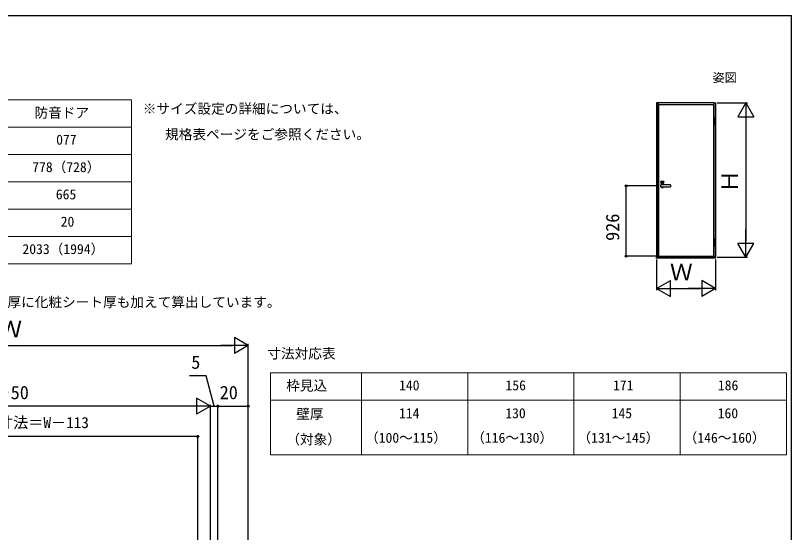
# Model space of a CAD drawing. Units: millimetres, scale not verified. Extents: x -525 to 525, y -783 to 779.
# Drawn here: x 14 to 525, y 406 to 747 of the extents above; entities that cross this region are included whole.
import ezdxf
from ezdxf.enums import TextEntityAlignment as Align

# ---------------------------------------------------------------- set-up
doc = ezdxf.new("R2010")
doc.units = ezdxf.units.MM
doc.header["$LTSCALE"] = 4
doc.layers.add('0-1_TABLE1', color=7, linetype='Continuous', lineweight=18)
for name, color, linetype in [('0-2_USER1', 3, 'Continuous'), ('0-6_YKK_A1', 4, 'Continuous'), ('0-7_YKK_D', 6, 'Continuous'), ('0-8_YKK_ZWAK', 7, 'Continuous')]:
    doc.layers.add(name, color=color, linetype=linetype)
doc.styles.add('ＭＳ ゴシック', font='')
doc.styles.get('ＭＳ ゴシック').set_extended_font_data('MS Gothic')

msp = doc.modelspace()

# ---------------------------------------------------------------- linework, layer by layer
at = {"layer": '0-1_TABLE1'}
for p, q in [((-130, 691.138), (90, 691.138)), ((90, 691.138), (90, 583.138)), ((-60, 673.138), (90, 673.138)), ((-60, 655.138), (90, 655.138)), ((-60, 637.138), (90, 637.138)), ((-60, 619.138), (90, 619.138)), ((-60, 601.138), (90, 601.138)), ((-130, 583.138), (90, 583.138)), ((181.656, 511.329), (521.656, 511.329)), ((181.656, 511.329), (181.656, 457.329)), ((241.656, 511.329), (241.656, 457.329)), ((311.656, 511.329), (311.656, 457.329)), ((381.656, 511.329), (381.656, 457.329)), ((451.656, 511.329), (451.656, 457.329)), ((521.656, 511.329), (521.656, 457.329)), ((181.656, 493.329), (521.656, 493.329)), ((181.656, 457.329), (521.656, 457.329))]:
    msp.add_line(p, q, dxfattribs=at)
at = {"layer": '0-6_YKK_A1'}
for p, q in [((473.75, 599.775), (473.75, 674.175)), ((474, 599.775), (474, 674.175)), ((438.8, 634.75), (438.8, 635.038)), ((438.8, 634.225), (438.8, 634.75)), ((438.8, 633.938), (438.8, 634.225)), ((445.25, 635.088), (438.85, 635.088)), ((439.8, 636.561), (439.8, 637.014)), ((439.9, 637.014), (439.8, 637.014)), ((439.8, 636.561), (439.9, 636.561)), ((439.9, 636.561), (439.9, 637.014)), ((445.3, 635.038), (445.3, 634.75)), ((438.85, 633.888), (445.25, 633.888)), ((436.1, 586.888), (436.1, 587.488)), ((437.1, 587.488), (436.1, 587.488)), ((475, 586.888), (436.1, 586.888)), ((474, 587.663), (437.1, 587.663)), ((437.1, 587.663), (437.1, 587.488)), ((474, 587.663), (474, 587.488)), ((474, 587.488), (475, 587.488)), ((475, 586.888), (475, 587.488))]:
    msp.add_line(p, q, dxfattribs=at)
for points in [[(436.1, 587.488), (437.1, 587.488), (437.1, 689.138), (436.1, 689.138)], [(437.1, 688.138), (474, 688.138), (474, 689.138), (437.1, 689.138)], [(473.542, 676.65), (474.257, 676.65), (474.257, 676.725), (473.542, 676.725)], [(473.545, 676.725), (474.255, 676.725), (474.255, 679.475), (473.545, 679.475)], [(473.545, 674.175), (474.255, 674.175), (474.255, 676.65), (473.545, 676.65)], [(473.545, 597.025), (474.255, 597.025), (474.255, 599.775), (473.545, 599.775)], [(473.542, 596.95), (474.257, 596.95), (474.257, 597.025), (473.542, 597.025)], [(473.545, 594.475), (474.255, 594.475), (474.255, 596.95), (473.545, 596.95)]]:
    msp.add_lwpolyline(points, close=True, dxfattribs=at)
for points in [[(473.75, 679.475), (473.75, 687.888), (437.35, 687.888), (437.35, 588.188), (473.75, 588.188), (473.75, 594.475)], [(474, 679.475), (474, 689.138), (475, 689.138), (475, 587.488), (474, 587.488), (474, 594.475)], [(445.3, 634.75), (445.3, 634.225), (445.3, 633.938)]]:
    msp.add_lwpolyline(points, dxfattribs=at)
for centre, radius in [((439.85, 636.938), 0.95), ((439.85, 636.788), 0.253)]:
    msp.add_circle(centre, radius, dxfattribs=at)
for centre, radius, start, end in [((439.85, 634.488), 1.175, 153.33134, 206.66866), ((438.85, 635.038), 0.05, 90, 180), ((439.85, 634.488), 1.175, 30.70636, 149.36289), ((445.25, 635.038), 0.05, 0, 90), ((438.85, 633.938), 0.05, 180, 270), ((439.85, 634.488), 1.175, 210.63711, 329.29364), ((445.25, 633.938), 0.05, 270, 0)]:
    msp.add_arc(centre, radius, start, end, dxfattribs=at)
at = {"layer": '0-7_YKK_D'}
for p, q in [((476, 689.137), (496, 689.137)), ((495, 689.137), (489.75, 680.044)), ((495, 689.137), (500.25, 680.044)), ((495, 689.137), (495, 670.951)), ((489.75, 680.044), (500.25, 680.044)), ((495, 678.637), (495, 597.987)), ((435.875, 634.488), (415.1, 634.488)), ((416.1, 588.188), (416.1, 634.488)), ((495, 587.487), (495, 605.674)), ((495, 587.487), (489.75, 596.581)), ((500.25, 596.581), (489.75, 596.581)), ((495, 587.487), (500.25, 596.581)), ((436.35, 588.188), (415.1, 588.188)), ((436.1, 585.887), (436.1, 565.887)), ((475, 585.887), (475, 565.887)), ((476, 587.487), (496, 587.487)), ((436.1, 566.887), (445.193, 572.137)), ((445.193, 561.637), (445.193, 572.137)), ((475, 566.887), (465.907, 572.137)), ((465.907, 572.137), (465.907, 561.637)), ((436.1, 566.887), (445.193, 561.637)), ((436.1, 566.887), (454.287, 566.887)), ((446.6, 566.887), (464.5, 566.887)), ((475, 566.887), (456.813, 566.887)), ((475, 566.887), (465.907, 561.637)), ((167, 529.329), (157.907, 534.579)), ((157.907, 534.579), (157.907, 524.079)), ((-129.5, 529.329), (156.5, 529.329)), ((167, 529.329), (148.813, 529.329)), ((167, 529.329), (157.907, 524.079)), ((167, 378.329), (167, 530.329)), ((142, 489.329), (132.907, 494.579)), ((132.907, 494.579), (132.907, 484.079)), ((131.5, 489.329), (-104.5, 489.329)), ((142, 489.329), (123.813, 489.329)), ((142, 489.329), (132.907, 484.079)), ((142, 367.329), (142, 490.329)), ((142, 367.329), (142, 490.329)), ((142, 489.329), (147, 489.329)), ((147, 376.329), (147, 490.329)), ((147, 376.329), (147, 490.329)), ((147, 489.329), (167, 489.329)), ((167, 378.329), (167, 490.329)), ((133.8, 469.329), (-60.8, 469.329)), ((133.8, 331.317), (133.8, 470.329))]:
    msp.add_line(p, q, dxfattribs=at)
msp.add_lwpolyline([(144.5, 489.329), (139.237, 509.329), (128.282, 509.329)], dxfattribs=at)
for centre in [(416.1, 634.488), (416.1, 588.188), (147, 489.329), (147, 489.329), (167, 489.329), (133.8, 469.329)]:
    msp.add_circle(centre, 0.637, dxfattribs=at)
at = {"layer": '0-8_YKK_ZWAK'}
msp.add_line((-525, 746.7), (525, 746.7), dxfattribs=at)
msp.add_lwpolyline([(-525, -783.3), (525, -783.3), (525, 746.7)], dxfattribs=at)

# ---------------------------------------------------------------- texts
at = {"layer": '0-1_TABLE1', "style": 'ＭＳ ゴシック'}
for s, p in [('防音ドア', (26.068, 677.407)), ('077', (40.361, 659.638)), ('778（728）', (24.585, 641.586)), ('665', (40.156, 623.638)), ('20', (43.352, 605.638)), ('2033（1994）', (18.142, 587.586)), ('枠見込', (191.994, 497.65)), ('140', (266.377, 497.829)), ('156', (336.505, 497.829)), ('186', (476.505, 497.829)), ('171', (407.375, 497.829)), ('壁厚', (198.59, 478.943)), ('114', (266.352, 479.454)), ('130', (336.377, 479.454)), ('145', (406.48, 479.454)), ('160', (476.377, 479.454)), ('（対象）', (192.045, 462.256)), ('（100～115）', (243.954, 463.278)), ('（116～130）', (313.954, 463.278)), ('（131～145）', (383.954, 463.278)), ('（146～160）', (453.954, 463.278))]:
    msp.add_text(s, height=6.598, dxfattribs=at).set_placement(p, align=Align.BOTTOM_LEFT)
at = {"layer": '0-2_USER1', "style": 'ＭＳ ゴシック'}
for s, height, p in [('姿図', 5.865, (472.962, 701.138)), ('※サイズ設定の詳細については、', 6.598, (97.447, 680.041)), ('\u3000 規格表ページをご参照ください。', 6.598, (98.674, 663.149)), ('※有効開口寸法は枠厚に化粧シート厚も加えて算出しています。', 6.598, (-72.742, 552.659)), ('寸法対応表', 6.598, (179.531, 518.795))]:
    msp.add_text(s, height=height, dxfattribs=at).set_placement(p, align=Align.BOTTOM_LEFT)
at = {"layer": '0-7_YKK_D', "style": 'ＭＳ ゴシック'}
for s, height, p in [('Ｈ', 11, (493, 629.96)), ('926', 8.798, (414.1, 598.247))]:
    msp.add_text(s, height=height, rotation=90, dxfattribs=at).set_placement(p, align=Align.BOTTOM_LEFT)
for s, height, p in [('Ｗ', 11, (444.897, 568.887)), ('Ｗ', 11, (2.847, 531.329)), ('5', 8.798, (129.396, 511.329)), ('DW＝W－50', 8.798, (-31.568, 491.329)), ('20', 8.798, (148.136, 491.329)), ('有効開口寸法＝W－113', 7.331, (-38.017, 472.693))]:
    msp.add_text(s, height=height, dxfattribs=at).set_placement(p, align=Align.BOTTOM_LEFT)

doc.saveas('drawing.dxf')
